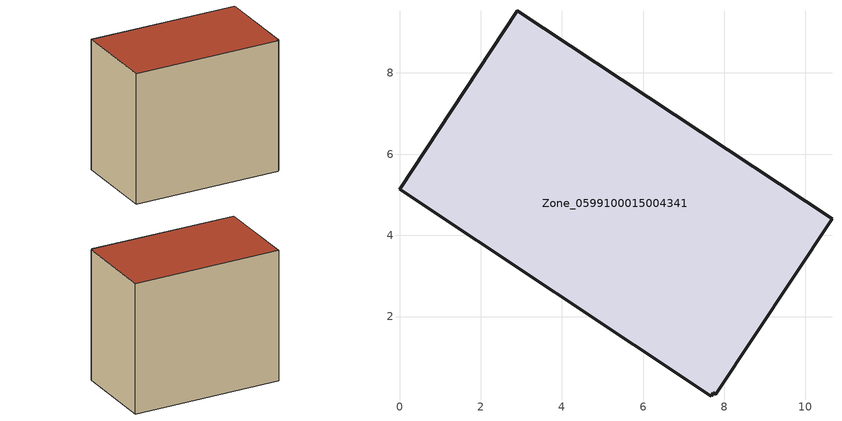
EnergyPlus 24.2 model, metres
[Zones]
Zone_0599100015004341
 floor ground (C_G): 7.79,0.08 7.73,0.12 7.67,0.04 0,5.14 2.91,9.53 10.65,4.41 z0.66
 wall outside (C_F): 10.65,4.41 2.91,9.53 0,5.14 7.67,0.04 7.73,0.12 7.79,0.08 10.65,4.41 z0.66:8.83
 roof outside (C_R): 7.73,0.12 7.79,0.08 10.65,4.41 2.91,9.53 0,5.14 7.67,0.04 z8.83
[BUILDING]
Pand.0599100015004341: North Axis=0; Terrain=City; Loads Convergence Tolerance Value=0.04; Temperature Convergence Tolerance Value=0.4; Solar Distribution=FullExterior; Maximum Number of Warmup Days=25; Minimum Number of Warmup Days=1
[Site:Location]
Rotterdam.The.Hague.AP_ZH_NLD Design_Conditions: Latitude=51.96; Longitude=4.45; Time Zone=1; Elevation=-4.5
[SITE:GROUNDTEMPERATURE:BUILDINGSURFACE]
18, 18, 18, 18, 18, 18, 18, 18, 18, 18, 18, 18
[MATERIAL] Thermal Absorptance=0.9; Solar Absorptance=0.7; Visible Absorptance=0.7
Name | Roughness | Thickness | Conductivity | Density | Specific Heat
G.TI.1975-1991 | MediumSmooth | 0.15 | 0.288461 | 540 | 1210
F.TI.1975-1991 | Rough | 0.3 | 0.230769 | 1920 | 840
R.TI.1975-1991 | MediumRough | 0.2 | 0.153846 | 1500 | 1000
[CONSTRUCTION]
C_G: G.TI.1975-1991
C_F: F.TI.1975-1991
C_R: R.TI.1975-1991
[ZONE]
Zone_0599100015004341: Type=1; Multiplier=1; Ceiling Height=Autocalculate; Volume=Autocalculate; Floor Area=autocalculate; Part of Total Floor Area=Yes
[ZONEINFILTRATION:DESIGNFLOWRATE]
Infil_Zone_0599100015004341: Zone or ZoneList or Space or SpaceList=Zone_0599100015004341; Schedule=AlwaysOn; Design Flow Rate Calculation Method=Flow/Area; Flow Rate per Floor Area=0.003; Constant Term Coefficient=1; Temperature Term Coefficient=0; Velocity Term Coefficient=0; Velocity Squared Term Coefficient=0
[HVACTEMPLATE:ZONE:IDEALLOADSAIRSYSTEM]
Zone_0599100015004341: Maximum Heating Supply Air Temperature=50; Minimum Cooling Supply Air Temperature=13; Maximum Heating Supply Air Humidity Ratio=0.0156; Minimum Cooling Supply Air Humidity Ratio=0.0077; Heating Limit=NoLimit; Cooling Limit=NoLimit; Dehumidification Control Type=ConstantSensibleHeatRatio; Cooling Sensible Heat Ratio=0.7; Dehumidification Setpoint=60; Humidification Control Type=None; Humidification Setpoint=30; Outdoor Air Method=None; Outdoor Air Flow Rate per Person=0.00944; Outdoor Air Flow Rate per Zone Floor Area=0; Outdoor Air Flow Rate per Zone=0; Demand Controlled Ventilation Type=None; Outdoor Air Economizer Type=NoEconomizer; Heat Recovery Type=None; Sensible Heat Recovery Effectiveness=0.7; Latent Heat Recovery Effectiveness=0.65
[ZONECONTROL:THERMOSTAT]
ThermostatControl_Zone_0599100015004341: Zone or ZoneList=Zone_0599100015004341; Control Type Schedule=DualSetpointControlType; Control 1=Thermostat_Zone_0599100015004341; Temperature Difference Between Cutout And Setpoint=0
[THERMOSTATSETPOINT:DUALSETPOINT]
Thermostat_Zone_0599100015004341: Heating Setpoint Temperature Schedule=HeatingSetpoint_Zone_0599100015004341; Cooling Setpoint Temperature Schedule=CoolingSetpoint_Zone_0599100015004341
[SCHEDULE:COMPACT]
HeatingSetpoint_Zone_0599100015004341: Through: 12/31, For: AllDays, Until: 24:00, 21
CoolingSetpoint_Zone_0599100015004341: Through: 12/31, For: AllDays, Until: 24:00, 24
DualSetpointControlType: Through: 12/31, For: AllDays, Until: 24:00, 4
AlwaysOn: Through: 12/31, For: AllDays, Until: 24:00, 1
